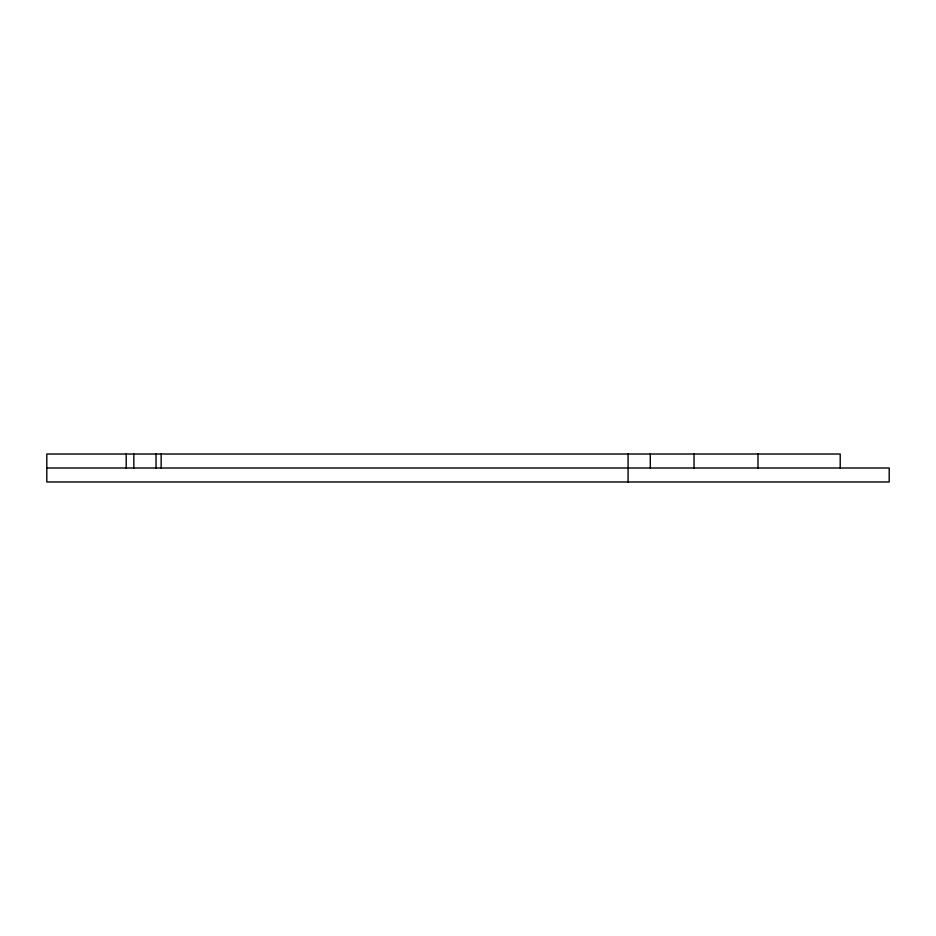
<?xml version="1.0" encoding="UTF-8"?>
<svg xmlns="http://www.w3.org/2000/svg" width="936" height="936" viewBox="0 0 936 936"><rect width="100%" height="100%" fill="white"/><g stroke="black" fill="none" stroke-linecap="round" stroke-linejoin="round"><path stroke-width="1.4" d="M46.8 468L889.2 468L889.2 481.981L46.8 481.981L46.8 454.018L840.212 454.018L840.212 468M757.996 454.018L757.996 468M694.044 454.018L694.044 468M650.298 454.018L650.298 468M628.091 454.018L628.091 481.981M161.156 454.018L161.156 468M156.043 454.018L156.043 468M133.836 454.018L133.836 468M126.208 454.018L126.208 468"/></g></svg>
